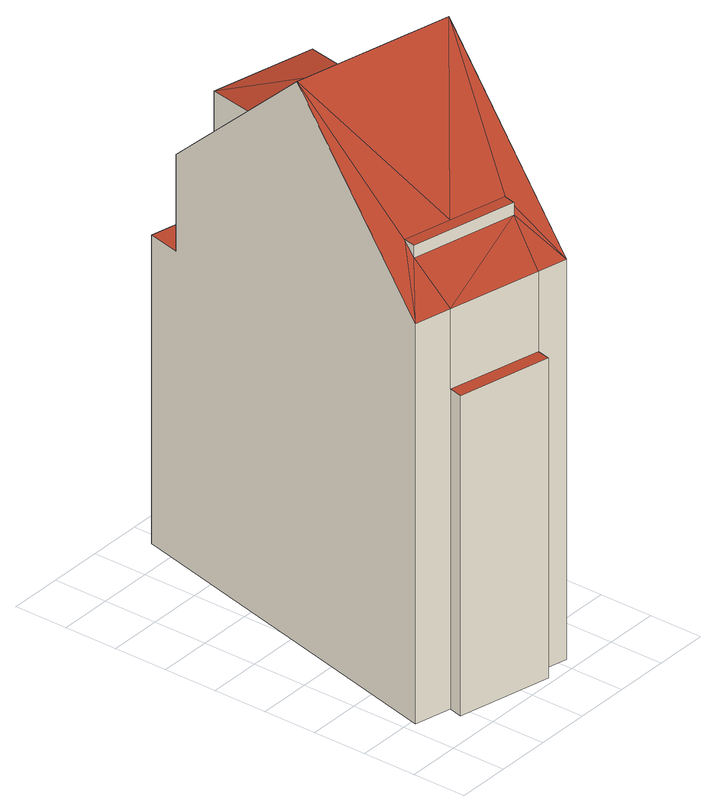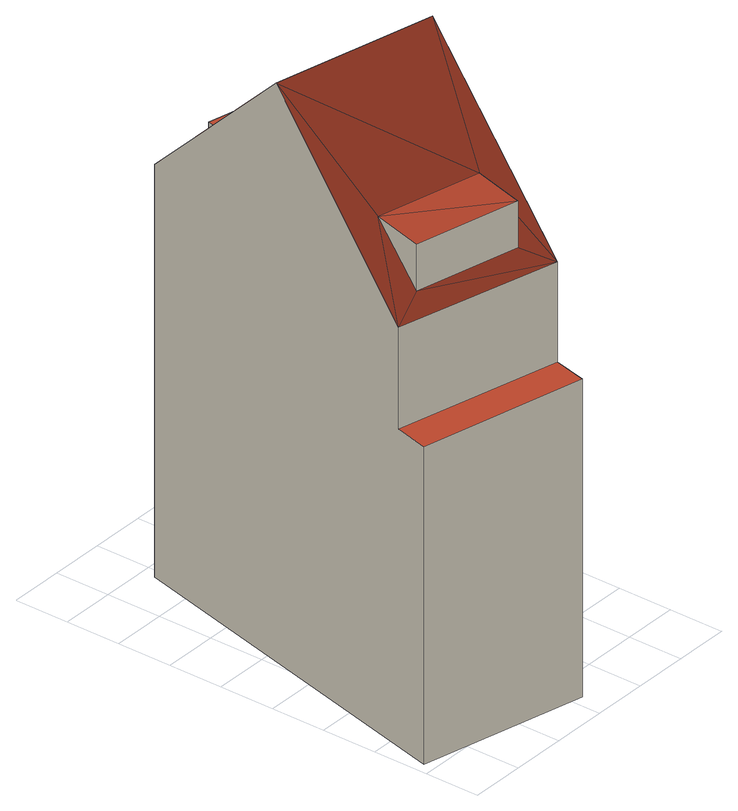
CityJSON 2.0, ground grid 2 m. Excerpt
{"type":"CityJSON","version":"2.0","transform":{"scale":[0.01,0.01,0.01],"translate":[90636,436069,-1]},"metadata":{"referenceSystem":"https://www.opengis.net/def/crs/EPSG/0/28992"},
"CityObjects":{
"building1":{"type":"Building","attributes":{"measuredHeight":20.88,"yearOfConstruction":1929,"LAAGSTE_BOUWLAAG":0,"AANTAL_BOUWLAGEN":5,"AANTAL_ADRESSEN":2,"WIJK":"Delfshaven","PANDSOORT":"Tussenpand","BUURT":"Nieuwe Westen","HOOGSTE_BOUWLAAG":4},"address":[{"CountryName":"Nederland","LocalityName":"Rotterdam","ThoroughfareNumber":"371-371","ThoroughfareName":"Rochussenstraat","PostalCode":"3023DJ"}],"children":["building1-1","building1-2"],"geometry":[{"type":"Solid","lod":"2","boundaries":[[[[0,1,2,3]],[[3,2,4]],[[5,1,0]],[[6,5,0,3,4]],[[7,8,9,10]],[[9,8,11]],[[10,12,7]],[[10,9,12]],[[9,11,12]],[[13,14,15,16,17,18,19]],[[20,21,22,23]],[[24,25,26,27]],[[28,29,26,25,30]],[[31,15,14,24,27]],[[29,22,21,26]],[[16,32,33,17]],[[18,34,35,19]],[[34,33,32,28,30,36,35]],[[27,20,23,31]],[[14,2,24]],[[6,36,5]],[[4,2,14]],[[6,4,13]],[[25,24,2]],[[30,25,1]],[[5,36,30]],[[5,30,1]],[[4,14,13]],[[6,13,36]],[[1,25,2]],[[33,34,18,17]],[[12,19,7]],[[19,12,13]],[[8,35,11]],[[7,19,35]],[[36,13,11]],[[11,13,12]],[[7,35,8]],[[35,36,11]],[[27,26,21,20]],[[32,16,15,31,23,22,29,28]]]],"semantics":{"surfaces":[{"type":"WallSurface"},{"type":"RoofSurface"},{"type":"GroundSurface"}],"values":[[0,0,0,1,0,0,0,1,1,0,0,0,0,0,0,0,0,0,0,1,1,1,1,1,1,1,1,1,1,1,1,1,1,1,1,1,1,1,1,1,2]]}}]},
"building1-1":{"type":"BuildingInstallation","parents":["building1"],"geometry":[{"type":"MultiSurface","lod":"2","boundaries":[[[0,1,2,3]],[[3,2,4]],[[5,1,0]],[[6,5,0,3,4]]],"semantics":{"surfaces":[{"type":"WallSurface"},{"type":"RoofSurface"}],"values":[0,0,0,1]}}]},
"building1-2":{"type":"BuildingInstallation","parents":["building1"],"geometry":[{"type":"MultiSurface","lod":"2","boundaries":[[[7,8,9,10]],[[9,8,11]],[[10,12,7]],[[9,11,12]],[[10,9,12]]],"semantics":{"surfaces":[{"type":"WallSurface"},{"type":"RoofSurface"}],"values":[0,0,0,1,1]}}]}
},
"vertices":[
[171,295,1756],[171,295,1710],[566,205,1710],[566,205,1756],[577,250,1756],[181,341,1756],[360,300,1756],[803,1204,1653],[415,1292,1654],[415,1292,1821],[803,1204,1821],[373,1108,1830],[761,1020,1830],[782,639,2173],[633,47,1574],[633,47,84],[964,1361,84],[964,1361,1232],[932,1236,1232],[932,1236,1598],[513,24,1275],[164,102,1275],[164,102,84],[513,24,84],[523,72,1574],[176,152,1574],[176,152,1275],[523,72,1275],[39,183,84],[176,152,84],[39,183,1574],[523,72,84],[359,1499,84],[359,1499,1232],[330,1378,1232],[330,1378,1593],[183,775,2173]
]}
